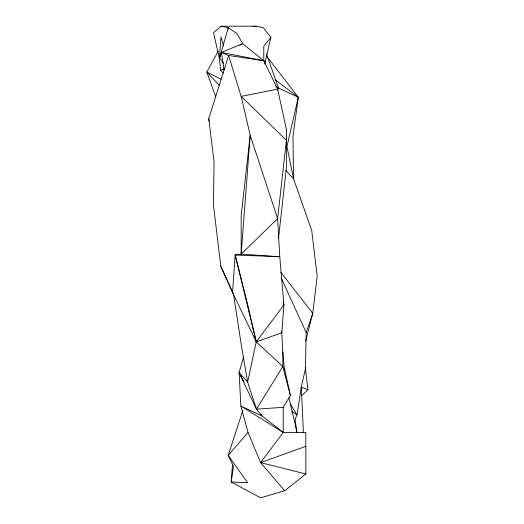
<?xml version="1.0" encoding="UTF-8"?>
<svg xmlns="http://www.w3.org/2000/svg" width="524" height="524" viewBox="0 0 524 524"><rect width="100%" height="100%" fill="white"/><g stroke="black" fill="none" stroke-linecap="round" stroke-linejoin="round"><path stroke-width="0.79" d="M266.814 56.448L298.3 97.267L286.956 146.537L293.571 178.822L311.721 230.468L317.19 276.305L312.743 313.332L306.186 332.596L305.44 368.831L301.254 387.125L297.043 414.949L295.156 418.846L296.682 432.431M284.427 370.029L282.816 352.036L281.67 331.168M284.696 490.759L260.605 462.613L283.222 432.457L283.222 407.325L290.355 395.391L282.816 366.492L256.249 341.851L232.512 292.49L235.165 255.011L241.171 254.12L279.783 256.734L283.897 304.955L281.82 332.786L256.249 341.851L247.629 382.134L256.472 409.146L262.039 415.945L283.222 432.457L305.839 432.457L305.839 473.984L284.696 490.759L260.605 497.8L231.182 482.008L232.532 464.382M284.362 370.003L284.48 368.405L290.355 395.391M278.519 238.263L286.405 167.654L286.405 129.336L277.609 89.119L241.171 96.409L286.405 140.275L277.609 218.613L241.171 254.12L250.19 135.297L241.171 96.409L228.608 55.492L221.429 52.446L219.661 57.712L223.683 63.594M223.473 73.177L220.637 70.327L219.379 58.459L221.043 36.877L223.565 46.086M264.915 64.151L264.941 60.922M275.126 79.714L298.3 97.267L292.962 136.443L293.571 178.822L285.816 170.523M302.964 432.424L303.324 430.04L301.254 387.125L307.942 389.771L301.7 395.653M265.046 62.526L270.921 37.479L263.382 27.687L256.223 26.2L221.043 26.2L213.504 32.599L219.379 58.459M305.682 341.013L312.743 313.332L280.851 272.251M219.661 57.712L228.195 27.687L221.043 26.2M305.839 473.984L260.605 462.613L248.035 432.457L240.863 406.008L239.095 372.656L243.588 356.982M232.512 292.49L220.807 266.31L213.471 205.343L214.074 161.713L208.742 118.765L228.608 55.492L263.788 60.732L277.609 89.119M242.756 410.79L228.176 455.415L233.508 466.445L231.182 482.008L247.656 482.709L228.176 455.415L248.035 432.457M277.491 90.2L278.434 87.973L266.513 54.057M218.331 51.031L206.81 71.991L215.757 96.947M220.807 266.31L233.508 293.997L241.171 344.248L247.629 382.134L239.095 372.656L256.472 409.146L282.816 366.492L282.816 352.036M241.171 254.12L241.171 215.737L250.19 135.297L277.609 218.613L279.783 256.734L235.165 255.011L256.249 341.851L283.897 304.955L283.15 302.669M270.921 37.479L263.788 46.158L263.788 60.732L221.429 52.446L224.108 70.118M239.828 45.339L242.612 43.63L263.788 60.732M220.637 70.327L224.298 68.723M221.429 52.446L242.612 43.63L237.044 33.641L228.195 27.687L228.195 29.292M260.605 462.613L305.839 446.343M253.007 26.436L256.223 26.2M256.472 409.146L283.222 407.325M298.3 97.267L278.434 87.973L275.775 86.067M221.089 79.255L206.81 71.991L219.622 85.648M283.222 432.457L240.863 406.008L262.039 415.945L261.279 414.497M291.744 411.163L297.043 414.949L290.191 403.86M239.095 372.656L244.066 382.029M281.126 277.786L306.186 332.596M235.165 255.011L247.38 303.35L256.249 341.851M288.979 397.788L297.043 432.457M208.742 118.765L209.286 121.142M305.263 367.331L307.942 389.771"/></g></svg>
